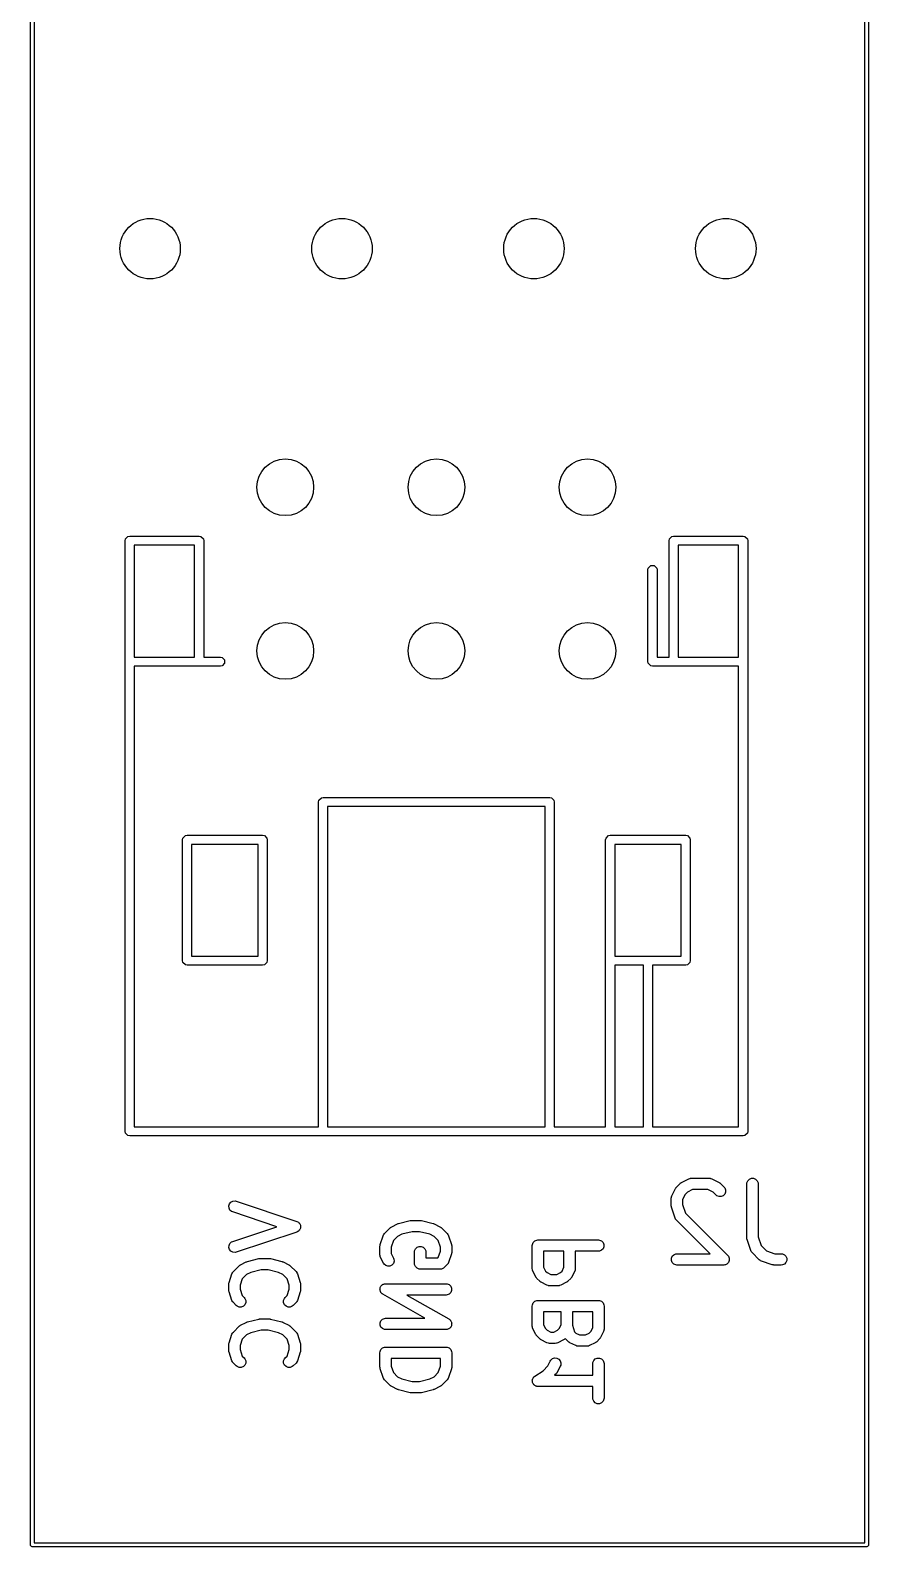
# Model space of a CAD drawing. Extents: x 145.4 to 156.5, y -80.6 to -40.5.
# Drawn here: x 145.38 to 156.47, y -80.62 to -60.55 of the extents above; entities that cross this region are included whole.
import ezdxf

# ---------------------------------------------------------------- set-up
doc = ezdxf.new("R2010")
doc.units = 0
doc.layers.add('BLACK', color=7, linetype='CONTINUOUS')

msp = doc.modelspace()

# ---------------------------------------------------------------- linework, layer by layer
at = {"layer": 'BLACK', "linetype": 'CONTINUOUS'}
for p, q in [((145.375, -80.6), (145.375, -40.5)), ((145.425, -40.525), (145.425, -80.575)), ((156.421071, -80.575), (156.421071, -40.525)), ((156.471071, -40.5), (156.471071, -80.6)), ((146.667039, -67.251267), (146.69, -67.2467)), ((146.69, -67.2467), (147.61, -67.2467)), ((147.61, -67.2467), (147.632961, -67.251267)), ((153.867039, -67.251267), (153.89, -67.2467)), ((153.89, -67.2467), (154.81, -67.2467)), ((154.81, -67.2467), (154.832961, -67.251267)), ((146.63, -67.3067), (146.634567, -67.283739)), ((146.63, -75.1267), (146.63, -67.3067)), ((146.634567, -67.283739), (146.667039, -67.251267)), ((146.75, -67.3667), (146.75, -68.8467)), ((147.55, -67.3667), (146.75, -67.3667)), ((147.55, -68.8467), (147.55, -67.3667)), ((147.632961, -67.251267), (147.665433, -67.283739)), ((147.665433, -67.283739), (147.67, -67.3067)), ((147.67, -67.3067), (147.67, -68.8467)), ((153.83, -67.3067), (153.834567, -67.283739)), ((153.83, -68.8467), (153.83, -67.3067)), ((153.834567, -67.283739), (153.867039, -67.251267)), ((153.95, -67.3667), (153.95, -68.8467)), ((154.75, -67.3667), (153.95, -67.3667)), ((154.75, -68.8467), (154.75, -67.3667)), ((154.832961, -67.251267), (154.865433, -67.283739)), ((154.865433, -67.283739), (154.87, -67.3067)), ((154.87, -67.3067), (154.87, -75.1267)), ((153.554567, -67.668739), (153.587039, -67.636267)), ((153.587039, -67.636267), (153.632961, -67.636267)), ((153.632961, -67.636267), (153.665433, -67.668739)), ((153.55, -67.6917), (153.554567, -67.668739)), ((153.55, -68.9067), (153.55, -67.6917)), ((153.665433, -67.668739), (153.67, -67.6917)), ((153.67, -67.6917), (153.67, -68.8467)), ((146.75, -68.8467), (147.55, -68.8467)), ((147.67, -68.8467), (147.89, -68.8467)), ((147.89, -68.8467), (147.912961, -68.851267)), ((147.912961, -68.851267), (147.945433, -68.883739)), ((153.67, -68.8467), (153.83, -68.8467)), ((153.95, -68.8467), (154.75, -68.8467)), ((147.61, -68.9667), (146.75, -68.9667)), ((146.75, -68.9667), (146.75, -75.0667)), ((147.89, -68.9667), (147.61, -68.9667)), ((147.912961, -68.962133), (147.89, -68.9667)), ((147.945433, -68.929661), (147.912961, -68.962133)), ((147.945433, -68.883739), (147.945433, -68.929661)), ((153.554567, -68.929661), (153.55, -68.9067)), ((153.587039, -68.962133), (153.554567, -68.929661)), ((153.61, -68.9667), (153.587039, -68.962133)), ((153.89, -68.9667), (153.61, -68.9667)), ((154.75, -68.9667), (153.89, -68.9667)), ((154.75, -75.0667), (154.75, -68.9667)), ((149.19, -70.7667), (149.194567, -70.743739)), ((149.19, -75.0667), (149.19, -70.7667)), ((149.194567, -70.743739), (149.227039, -70.711267)), ((149.227039, -70.711267), (149.25, -70.7067)), ((149.25, -70.7067), (152.25, -70.7067)), ((149.31, -70.8267), (149.31, -75.0667)), ((152.19, -70.8267), (149.31, -70.8267)), ((152.19, -75.0667), (152.19, -70.8267)), ((152.25, -70.7067), (152.272961, -70.711267)), ((152.272961, -70.711267), (152.305433, -70.743739)), ((152.305433, -70.743739), (152.31, -70.7667)), ((152.31, -70.7667), (152.31, -75.0667)), ((147.39, -71.2667), (147.394567, -71.243739)), ((147.394567, -71.243739), (147.427039, -71.211267)), ((147.427039, -71.211267), (147.45, -71.2067)), ((147.45, -71.2067), (148.45, -71.2067)), ((148.45, -71.2067), (148.472961, -71.211267)), ((148.472961, -71.211267), (148.505433, -71.243739)), ((148.505433, -71.243739), (148.51, -71.2667)), ((152.99, -71.2667), (152.994567, -71.243739)), ((152.994567, -71.243739), (153.027039, -71.211267)), ((153.027039, -71.211267), (153.05, -71.2067)), ((153.05, -71.2067), (154.05, -71.2067)), ((154.05, -71.2067), (154.072961, -71.211267)), ((154.072961, -71.211267), (154.105433, -71.243739)), ((154.105433, -71.243739), (154.11, -71.2667)), ((147.39, -72.8667), (147.39, -71.2667)), ((147.51, -71.3267), (147.51, -72.8067)), ((148.39, -71.3267), (147.51, -71.3267)), ((148.39, -72.8067), (148.39, -71.3267)), ((148.51, -71.2667), (148.51, -72.8667)), ((152.99, -72.8667), (152.99, -71.2667)), ((153.11, -71.3267), (153.11, -72.8067)), ((153.99, -71.3267), (153.11, -71.3267)), ((153.99, -72.8067), (153.99, -71.3267)), ((154.11, -71.2667), (154.11, -72.8667)), ((147.394567, -72.889661), (147.39, -72.8667)), ((147.51, -72.8067), (148.39, -72.8067)), ((148.51, -72.8667), (148.505433, -72.889661)), ((152.99, -75.0667), (152.99, -72.8667)), ((153.11, -72.8067), (153.99, -72.8067)), ((154.11, -72.8667), (154.105433, -72.889661)), ((147.427039, -72.922133), (147.394567, -72.889661)), ((147.45, -72.9267), (147.427039, -72.922133)), ((148.45, -72.9267), (147.45, -72.9267)), ((148.472961, -72.922133), (148.45, -72.9267)), ((148.505433, -72.889661), (148.472961, -72.922133)), ((153.11, -72.9267), (153.11, -75.0667)), ((153.49, -72.9267), (153.11, -72.9267)), ((153.49, -75.0667), (153.49, -72.9267)), ((154.05, -72.9267), (153.61, -72.9267)), ((153.61, -72.9267), (153.61, -75.0667)), ((154.072961, -72.922133), (154.05, -72.9267)), ((154.105433, -72.889661), (154.072961, -72.922133)), ((146.75, -75.0667), (149.19, -75.0667)), ((149.31, -75.0667), (152.19, -75.0667)), ((152.31, -75.0667), (152.99, -75.0667)), ((153.11, -75.0667), (153.49, -75.0667)), ((153.61, -75.0667), (154.75, -75.0667)), ((146.634567, -75.149661), (146.63, -75.1267)), ((146.667039, -75.182133), (146.634567, -75.149661)), ((146.69, -75.1867), (146.667039, -75.182133)), ((154.81, -75.1867), (146.69, -75.1867)), ((154.832961, -75.182133), (154.81, -75.1867)), ((154.865433, -75.149661), (154.832961, -75.182133)), ((154.87, -75.1267), (154.865433, -75.149661)), ((153.866251, -75.978454), (153.91387, -75.883216)), ((153.91387, -75.883216), (153.917834, -75.876916)), ((153.917834, -75.876916), (153.918592, -75.875089)), ((153.918592, -75.875089), (153.92028, -75.873032)), ((153.92028, -75.873032), (153.921702, -75.870773)), ((153.921702, -75.870773), (153.9232, -75.869473)), ((153.9232, -75.869473), (153.927919, -75.863724)), ((153.927919, -75.863724), (153.975538, -75.816105)), ((153.975538, -75.816105), (153.981287, -75.811386)), ((153.981287, -75.811386), (153.982587, -75.809888)), ((153.982587, -75.809888), (153.984846, -75.808466)), ((153.984846, -75.808466), (153.986903, -75.806778)), ((153.986903, -75.806778), (153.98873, -75.80602)), ((153.98873, -75.80602), (153.99503, -75.802056)), ((153.99503, -75.802056), (154.090268, -75.754437)), ((154.090268, -75.754437), (154.103999, -75.749182)), ((154.103999, -75.749182), (154.106688, -75.74899)), ((154.106688, -75.74899), (154.109177, -75.74796)), ((154.109177, -75.74796), (154.123809, -75.746519)), ((154.123809, -75.746519), (154.361904, -75.746519)), ((154.361904, -75.746519), (154.376536, -75.74796)), ((154.376536, -75.74796), (154.379025, -75.748991)), ((154.379025, -75.748991), (154.381713, -75.749182)), ((154.381713, -75.749182), (154.395445, -75.754437)), ((154.395445, -75.754437), (154.490683, -75.802056)), ((154.490683, -75.802056), (154.496982, -75.80602)), ((154.496982, -75.80602), (154.49881, -75.806778)), ((154.49881, -75.806778), (154.500866, -75.808466)), ((154.500866, -75.808466), (154.503126, -75.809888)), ((154.503126, -75.809888), (154.504425, -75.811386)), ((154.504425, -75.811386), (154.510175, -75.816105)), ((154.510175, -75.816105), (154.557794, -75.863724)), ((154.557794, -75.863724), (154.567121, -75.875089)), ((154.567121, -75.875089), (154.57832, -75.902125)), ((154.858333, -75.821519), (154.859774, -75.806887)), ((154.858333, -76.535804), (154.858333, -75.821519)), ((154.859774, -75.806887), (154.870973, -75.779851)), ((154.870973, -75.779851), (154.891665, -75.759159)), ((154.891665, -75.759159), (154.918701, -75.74796)), ((154.918701, -75.74796), (154.947965, -75.74796)), ((154.947965, -75.74796), (154.975001, -75.759159)), ((154.975001, -75.759159), (154.995693, -75.779851)), ((154.995693, -75.779851), (155.006892, -75.806887)), ((155.006892, -75.806887), (155.008333, -75.821519)), ((155.008333, -75.821519), (155.008333, -76.523633)), ((148.011716, -76.085189), (148.03089, -76.063082)), ((148.03089, -76.063082), (148.057063, -76.049996)), ((148.057063, -76.049996), (148.086253, -76.047921)), ((148.086253, -76.047921), (148.10059, -76.051181)), ((148.10059, -76.051181), (148.90059, -76.317848)), ((153.858333, -76.011995), (153.859774, -75.997363)), ((153.858333, -76.107233), (153.858333, -76.011995)), ((153.859774, -75.997363), (153.860805, -75.994873)), ((153.860805, -75.994873), (153.860996, -75.992186)), ((153.860996, -75.992186), (153.866251, -75.978454)), ((154.042591, -75.961184), (154.008333, -76.0297)), ((154.008333, -76.0297), (154.008333, -76.095062)), ((154.072998, -75.930777), (154.042591, -75.961184)), ((154.141514, -75.896519), (154.072998, -75.930777)), ((154.344199, -75.896519), (154.141514, -75.896519)), ((154.412715, -75.930777), (154.344199, -75.896519)), ((154.451728, -75.96979), (154.412715, -75.930777)), ((154.463093, -75.979117), (154.451728, -75.96979)), ((154.490129, -75.990316), (154.463093, -75.979117)), ((154.519392, -75.990316), (154.490129, -75.990316)), ((154.546428, -75.979117), (154.519392, -75.990316)), ((154.567121, -75.958424), (154.546428, -75.979117)), ((154.57832, -75.931388), (154.567121, -75.958424)), ((154.57832, -75.902125), (154.57832, -75.931388)), ((148.002462, -76.112952), (148.011716, -76.085189)), ((148.004537, -76.142142), (148.002462, -76.112952)), ((148.017623, -76.168315), (148.004537, -76.142142)), ((148.03973, -76.187489), (148.017623, -76.168315)), ((148.053156, -76.193483), (148.03973, -76.187489)), ((148.639702, -76.388998), (148.053156, -76.193483)), ((153.859062, -76.114638), (153.858333, -76.107233)), ((153.858922, -76.116613), (153.859062, -76.114638)), ((153.859512, -76.11921), (153.858922, -76.116613)), ((153.859774, -76.121865), (153.859512, -76.11921)), ((153.860532, -76.123696), (153.859774, -76.121865)), ((153.862182, -76.13095), (153.860532, -76.123696)), ((153.909801, -76.273807), (153.862182, -76.13095)), ((153.915795, -76.287232), (153.909801, -76.273807)), ((154.008333, -76.095062), (154.046504, -76.209576)), ((154.046504, -76.209576), (154.605413, -76.768486)), ((148.053156, -76.584514), (148.639702, -76.388998)), ((148.90059, -76.46015), (148.10059, -76.726816)), ((148.90059, -76.317848), (148.914015, -76.323842)), ((148.914016, -76.454156), (148.90059, -76.46015)), ((148.914015, -76.323842), (148.91806, -76.32735)), ((148.918064, -76.450644), (148.914016, -76.454156)), ((148.91806, -76.32735), (148.922857, -76.329749)), ((148.922856, -76.448249), (148.918064, -76.450644)), ((148.929018, -76.441144), (148.922856, -76.448249)), ((148.922857, -76.329749), (148.929021, -76.336857)), ((148.936123, -76.434982), (148.929018, -76.441144)), ((148.929021, -76.336857), (148.936123, -76.343016)), ((148.936123, -76.343016), (148.938518, -76.347807)), ((148.938519, -76.430189), (148.936123, -76.434982)), ((148.938518, -76.347807), (148.94203, -76.351856)), ((148.94203, -76.426142), (148.938519, -76.430189)), ((148.94203, -76.351856), (148.945004, -76.360779)), ((148.945003, -76.417222), (148.94203, -76.426142)), ((148.94921, -76.408809), (148.945003, -76.417222)), ((148.945004, -76.360779), (148.949209, -76.369189)), ((148.949209, -76.369189), (148.949588, -76.374533)), ((148.949589, -76.403461), (148.94921, -76.408809)), ((148.949588, -76.374533), (148.951284, -76.379619)), ((148.951284, -76.398379), (148.949589, -76.403461)), ((148.951284, -76.379619), (148.950617, -76.389001)), ((148.950617, -76.389001), (148.951284, -76.398379)), ((150.0533, -76.491199), (150.062627, -76.479834)), ((150.062627, -76.479834), (150.138817, -76.403644)), ((150.138817, -76.403644), (150.144567, -76.398923)), ((150.144567, -76.398923), (150.145866, -76.397427)), ((150.145866, -76.397427), (150.14812, -76.396007)), ((150.14812, -76.396007), (150.150182, -76.394316)), ((150.150182, -76.394316), (150.152014, -76.393557)), ((150.152014, -76.393557), (150.158309, -76.389595)), ((150.158309, -76.389595), (150.2345, -76.3515)), ((150.2345, -76.3515), (150.235569, -76.35109)), ((150.235569, -76.35109), (150.236005, -76.350768)), ((150.236005, -76.350768), (150.242156, -76.348569)), ((150.242156, -76.348569), (150.248232, -76.346245)), ((150.248232, -76.346245), (150.24877, -76.346206)), ((150.24877, -76.346206), (150.24985, -76.345821)), ((150.24985, -76.345821), (150.402232, -76.307725)), ((150.429657, -76.455486), (150.294215, -76.489346)), ((150.402232, -76.307725), (150.404768, -76.307349)), ((150.404768, -76.307349), (150.40579, -76.306927)), ((150.40579, -76.306927), (150.411302, -76.306384)), ((150.411302, -76.306384), (150.416776, -76.305575)), ((150.416776, -76.305575), (150.417868, -76.305737)), ((150.417868, -76.305737), (150.420422, -76.305486)), ((150.420422, -76.305486), (150.534708, -76.305486)), ((150.525473, -76.455486), (150.429657, -76.455486)), ((150.660912, -76.489346), (150.525473, -76.455486)), ((150.534708, -76.305486), (150.537261, -76.305737)), ((150.537261, -76.305737), (150.538354, -76.305575)), ((150.538354, -76.305575), (150.543828, -76.306384)), ((150.543828, -76.306384), (150.54934, -76.306927)), ((150.54934, -76.306927), (150.55036, -76.307349)), ((150.55036, -76.307349), (150.552899, -76.307725)), ((150.552899, -76.307725), (150.70528, -76.345821)), ((150.70528, -76.345821), (150.706359, -76.346206)), ((150.706359, -76.346206), (150.706898, -76.346245)), ((150.706898, -76.346245), (150.712973, -76.348569)), ((150.712973, -76.348569), (150.719125, -76.350768)), ((150.719125, -76.350768), (150.71956, -76.35109)), ((150.71956, -76.35109), (150.72063, -76.3515)), ((150.72063, -76.3515), (150.79682, -76.389595)), ((150.79682, -76.389595), (150.803116, -76.393558)), ((150.803116, -76.393558), (150.804946, -76.394316)), ((150.804946, -76.394316), (150.807004, -76.396005)), ((150.807004, -76.396005), (150.809263, -76.397427)), ((150.809263, -76.397427), (150.810562, -76.398925)), ((150.810562, -76.398925), (150.816312, -76.403644)), ((150.816312, -76.403644), (150.892503, -76.479834)), ((150.892503, -76.479834), (150.90183, -76.491199)), ((153.91756, -76.289267), (153.915795, -76.287232)), ((153.918592, -76.291758), (153.91756, -76.289267)), ((153.927919, -76.303123), (153.918592, -76.291758)), ((154.371314, -76.746519), (153.927919, -76.303123)), ((148.002462, -76.665045), (148.004537, -76.635855)), ((148.011716, -76.692807), (148.002462, -76.665045)), ((148.004537, -76.635855), (148.017623, -76.609682)), ((148.017623, -76.609682), (148.039731, -76.590508)), ((148.039731, -76.590508), (148.053156, -76.584514)), ((150.002565, -76.647153), (150.003294, -76.639747)), ((150.002565, -76.761439), (150.002565, -76.647153)), ((150.003154, -76.637773), (150.003744, -76.635175)), ((150.003294, -76.639747), (150.003154, -76.637773)), ((150.003744, -76.635175), (150.004006, -76.632521)), ((150.004006, -76.632521), (150.004764, -76.630689)), ((150.004764, -76.630689), (150.006414, -76.623436)), ((150.006414, -76.623436), (150.044509, -76.50915)), ((150.044509, -76.50915), (150.050503, -76.495725)), ((150.050503, -76.495725), (150.052268, -76.493689)), ((150.052268, -76.493689), (150.0533, -76.491199)), ((150.181212, -76.57338), (150.152565, -76.659322)), ((150.152565, -76.659322), (150.152565, -76.743734)), ((150.236276, -76.518316), (150.181212, -76.57338)), ((150.294215, -76.489346), (150.236276, -76.518316)), ((150.461149, -76.708712), (150.472348, -76.681676)), ((150.472348, -76.681676), (150.49304, -76.660984)), ((150.49304, -76.660984), (150.520076, -76.649785)), ((150.520076, -76.649785), (150.54934, -76.649785)), ((150.54934, -76.649785), (150.576376, -76.660984)), ((150.576376, -76.660984), (150.597068, -76.681676)), ((150.597068, -76.681676), (150.608267, -76.708712)), ((150.718852, -76.518316), (150.660912, -76.489346)), ((150.773918, -76.573381), (150.718852, -76.518316)), ((150.802565, -76.659322), (150.773918, -76.573381)), ((150.802565, -76.711174), (150.802565, -76.659322)), ((150.90183, -76.491199), (150.902861, -76.493689)), ((150.902861, -76.493689), (150.904627, -76.495725)), ((150.904627, -76.495725), (150.910621, -76.50915)), ((150.910621, -76.50915), (150.948716, -76.623436)), ((150.948716, -76.623436), (150.950365, -76.630689)), ((150.950365, -76.630689), (150.951124, -76.632521)), ((150.951124, -76.632521), (150.951385, -76.635175)), ((150.951385, -76.635175), (150.951976, -76.637773)), ((150.951976, -76.637773), (150.951835, -76.639747)), ((150.951835, -76.639747), (150.952565, -76.647153)), ((150.952565, -76.647153), (150.952565, -76.723344)), ((152.019295, -76.63916), (152.020736, -76.624528)), ((152.019295, -76.943922), (152.019295, -76.63916)), ((152.020736, -76.624528), (152.031935, -76.597492)), ((152.031935, -76.597492), (152.052627, -76.5768)), ((152.052627, -76.5768), (152.079663, -76.565601)), ((152.079663, -76.565601), (152.094295, -76.56416)), ((152.094295, -76.56416), (152.894295, -76.56416)), ((152.894295, -76.56416), (152.908927, -76.565601)), ((152.908927, -76.565601), (152.935963, -76.5768)), ((152.935963, -76.5768), (152.956655, -76.597492)), ((152.956655, -76.680828), (152.935963, -76.70152)), ((152.956655, -76.597492), (152.967854, -76.624528)), ((152.967854, -76.653792), (152.956655, -76.680828)), ((152.967854, -76.624528), (152.967854, -76.653792)), ((154.859062, -76.543209), (154.858333, -76.535804)), ((154.858922, -76.545184), (154.859062, -76.543209)), ((154.859512, -76.547781), (154.858922, -76.545184)), ((154.859774, -76.550436), (154.859512, -76.547781)), ((154.860532, -76.552267), (154.859774, -76.550436)), ((154.862182, -76.559521), (154.860532, -76.552267)), ((154.909801, -76.702378), (154.862182, -76.559521)), ((155.008333, -76.523633), (155.046504, -76.638147)), ((155.046504, -76.638147), (155.116704, -76.708348)), ((148.03089, -76.714915), (148.011716, -76.692807)), ((148.057063, -76.728001), (148.03089, -76.714915)), ((148.086253, -76.730076), (148.057063, -76.728001)), ((148.10059, -76.726816), (148.086253, -76.730076)), ((148.157617, -76.893345), (148.233808, -76.85525)), ((148.233808, -76.85525), (148.234877, -76.85484)), ((148.234877, -76.85484), (148.235313, -76.854518)), ((148.235313, -76.854518), (148.241464, -76.852319)), ((148.241464, -76.852319), (148.24754, -76.849995)), ((148.24754, -76.849995), (148.248078, -76.849956)), ((148.248078, -76.849956), (148.249158, -76.849571)), ((148.249158, -76.849571), (148.40154, -76.811475)), ((148.40154, -76.811475), (148.404076, -76.811099)), ((148.404076, -76.811099), (148.405098, -76.810677)), ((148.405098, -76.810677), (148.41061, -76.810134)), ((148.41061, -76.810134), (148.416084, -76.809325)), ((148.416084, -76.809325), (148.417176, -76.809487)), ((148.417176, -76.809487), (148.41973, -76.809236)), ((148.41973, -76.809236), (148.534016, -76.809236)), ((148.534016, -76.809236), (148.536569, -76.809487)), ((148.536569, -76.809487), (148.537662, -76.809325)), ((148.537662, -76.809325), (148.543136, -76.810134)), ((148.543136, -76.810134), (148.548648, -76.810677)), ((148.548648, -76.810677), (148.549668, -76.811099)), ((148.549668, -76.811099), (148.552207, -76.811475)), ((148.552207, -76.811475), (148.704588, -76.849571)), ((148.704588, -76.849571), (148.705667, -76.849956)), ((148.705667, -76.849956), (148.706206, -76.849995)), ((148.706206, -76.849995), (148.712281, -76.852319)), ((148.712281, -76.852319), (148.718433, -76.854518)), ((148.718433, -76.854518), (148.718868, -76.85484)), ((148.718868, -76.85484), (148.719938, -76.85525)), ((148.719938, -76.85525), (148.796128, -76.893345)), ((150.004006, -76.776071), (150.002565, -76.761439)), ((150.005037, -76.77856), (150.004006, -76.776071)), ((150.005228, -76.781248), (150.005037, -76.77856)), ((150.010483, -76.79498), (150.005228, -76.781248)), ((150.048578, -76.87117), (150.010483, -76.79498)), ((150.05641, -76.883613), (150.048578, -76.87117)), ((150.078518, -76.902786), (150.05641, -76.883613)), ((150.152565, -76.743734), (150.182742, -76.804088)), ((150.180817, -76.874771), (150.161644, -76.896879)), ((150.190071, -76.84701), (150.180817, -76.874771)), ((150.182742, -76.804088), (150.187997, -76.81782)), ((150.187997, -76.81782), (150.190071, -76.84701)), ((150.459708, -76.723344), (150.461149, -76.708712)), ((150.459708, -76.875725), (150.459708, -76.723344)), ((150.461149, -76.890356), (150.459708, -76.875725)), ((150.608267, -76.708712), (150.609708, -76.723344)), ((150.609708, -76.723344), (150.609708, -76.800725)), ((150.609708, -76.800725), (150.770308, -76.800725)), ((150.770308, -76.800725), (150.773918, -76.797115)), ((150.773918, -76.797115), (150.802565, -76.711174)), ((150.901831, -76.879297), (150.892503, -76.890662)), ((150.902862, -76.876806), (150.901831, -76.879297)), ((150.904627, -76.874772), (150.902862, -76.876806)), ((150.910621, -76.861346), (150.904627, -76.874772)), ((150.948716, -76.747061), (150.910621, -76.861346)), ((150.950365, -76.739807), (150.948716, -76.747061)), ((150.951124, -76.737976), (150.950365, -76.739807)), ((150.951385, -76.735321), (150.951124, -76.737976)), ((150.951976, -76.732724), (150.951385, -76.735321)), ((150.952565, -76.723344), (150.951835, -76.730749)), ((150.951835, -76.730749), (150.951976, -76.732724)), ((152.438342, -76.71416), (152.169295, -76.71416)), ((152.169295, -76.71416), (152.169295, -76.926217)), ((152.438342, -76.926217), (152.438342, -76.71416)), ((152.894295, -76.71416), (152.588342, -76.71416)), ((152.588342, -76.71416), (152.588342, -76.943922)), ((152.908927, -76.712719), (152.894295, -76.71416)), ((152.935963, -76.70152), (152.908927, -76.712719)), ((153.859774, -76.806887), (153.870973, -76.779851)), ((153.859774, -76.836151), (153.859774, -76.806887)), ((153.870973, -76.863187), (153.859774, -76.836151)), ((153.870973, -76.779851), (153.891665, -76.759159)), ((153.891665, -76.883879), (153.870973, -76.863187)), ((153.891665, -76.759159), (153.918701, -76.74796)), ((153.918701, -76.895078), (153.891665, -76.883879)), ((153.918701, -76.74796), (153.933333, -76.746519)), ((153.933333, -76.746519), (154.371314, -76.746519)), ((154.594048, -76.88388), (154.57493, -76.891798)), ((154.61474, -76.863187), (154.594048, -76.88388)), ((154.605413, -76.768486), (154.614741, -76.779851)), ((154.625939, -76.836151), (154.61474, -76.863187)), ((154.614741, -76.779851), (154.625939, -76.806888)), ((154.625939, -76.806888), (154.625939, -76.836151)), ((154.915795, -76.715803), (154.909801, -76.702378)), ((154.917559, -76.717837), (154.915795, -76.715803)), ((154.918591, -76.720328), (154.917559, -76.717837)), ((154.927919, -76.731694), (154.918591, -76.720328)), ((155.023157, -76.826933), (154.927919, -76.731694)), ((155.034522, -76.836261), (155.023157, -76.826933)), ((155.037012, -76.837292), (155.034522, -76.836261)), ((155.039047, -76.839057), (155.037012, -76.837292)), ((155.052473, -76.845051), (155.039047, -76.839057)), ((155.195329, -76.89267), (155.052473, -76.845051)), ((155.116704, -76.708348), (155.231217, -76.746519)), ((155.231217, -76.746519), (155.314285, -76.746519)), ((155.314285, -76.746519), (155.328917, -76.74796)), ((155.328917, -76.74796), (155.355953, -76.759159)), ((155.355953, -76.883879), (155.328917, -76.895078)), ((155.355953, -76.759159), (155.376645, -76.779851)), ((155.376645, -76.863187), (155.355953, -76.883879)), ((155.376645, -76.779851), (155.387844, -76.806887)), ((155.387844, -76.836151), (155.376645, -76.863187)), ((155.387844, -76.806887), (155.387844, -76.836151)), ((148.005722, -77.127186), (148.043817, -77.0129)), ((148.043817, -77.0129), (148.049811, -76.999475)), ((148.049811, -76.999475), (148.051576, -76.997439)), ((148.051576, -76.997439), (148.052608, -76.994949)), ((148.052608, -76.994949), (148.061935, -76.983584)), ((148.061935, -76.983584), (148.138125, -76.907394)), ((148.138125, -76.907394), (148.143875, -76.902673)), ((148.143875, -76.902673), (148.145174, -76.901177)), ((148.145174, -76.901177), (148.147428, -76.899757)), ((148.147428, -76.899757), (148.14949, -76.898066)), ((148.14949, -76.898066), (148.151322, -76.897307)), ((148.151322, -76.897307), (148.157617, -76.893345)), ((148.18052, -77.07713), (148.151873, -77.163072)), ((148.235584, -77.022066), (148.18052, -77.07713)), ((148.293523, -76.993096), (148.235584, -77.022066)), ((148.428965, -76.959236), (148.293523, -76.993096)), ((148.524781, -76.959236), (148.428965, -76.959236)), ((148.66022, -76.993096), (148.524781, -76.959236)), ((148.71816, -77.022066), (148.66022, -76.993096)), ((148.773226, -77.077131), (148.71816, -77.022066)), ((148.801873, -77.163072), (148.773226, -77.077131)), ((148.796128, -76.893345), (148.802424, -76.897308)), ((148.802424, -76.897308), (148.804254, -76.898066)), ((148.804254, -76.898066), (148.806312, -76.899755)), ((148.806312, -76.899755), (148.808571, -76.901177)), ((148.808571, -76.901177), (148.80987, -76.902675)), ((148.80987, -76.902675), (148.81562, -76.907394)), ((148.81562, -76.907394), (148.891811, -76.983584)), ((148.891811, -76.983584), (148.901138, -76.994949)), ((148.901138, -76.994949), (148.902169, -76.997439)), ((148.902169, -76.997439), (148.903935, -76.999475)), ((148.903935, -76.999475), (148.909929, -77.0129)), ((148.909929, -77.0129), (148.948024, -77.127186)), ((150.106279, -76.91204), (150.078518, -76.902786)), ((150.135469, -76.909966), (150.106279, -76.91204)), ((150.161644, -76.896879), (150.135469, -76.909966)), ((150.461149, -76.890357), (150.461149, -76.890356)), ((150.472348, -76.917393), (150.461149, -76.890357)), ((150.49304, -76.938085), (150.472348, -76.917393)), ((150.520076, -76.949284), (150.49304, -76.938085)), ((150.534708, -76.950725), (150.520076, -76.949284)), ((150.801374, -76.950725), (150.534708, -76.950725)), ((150.816006, -76.949284), (150.801374, -76.950725)), ((150.843042, -76.938085), (150.816006, -76.949284)), ((150.854407, -76.928758), (150.843042, -76.938085)), ((150.892503, -76.890662), (150.854407, -76.928758)), ((152.020736, -76.958554), (152.019295, -76.943922)), ((152.021767, -76.961043), (152.020736, -76.958554)), ((152.021958, -76.963731), (152.021767, -76.961043)), ((152.027213, -76.977463), (152.021958, -76.963731)), ((152.065308, -77.053653), (152.027213, -76.977463)), ((152.069272, -77.059952), (152.065308, -77.053653)), ((152.07003, -77.06178), (152.069272, -77.059952)), ((152.071718, -77.063836), (152.07003, -77.06178)), ((152.07314, -77.066096), (152.071718, -77.063836)), ((152.074638, -77.067395), (152.07314, -77.066096)), ((152.079357, -77.073145), (152.074638, -77.067395)), ((152.117452, -77.11124), (152.079357, -77.073145)), ((152.169295, -76.926217), (152.194029, -76.975685)), ((152.194029, -76.975685), (152.214912, -76.996568)), ((152.214912, -76.996568), (152.264381, -77.021303)), ((152.264381, -77.021303), (152.343256, -77.021303)), ((152.343256, -77.021303), (152.392725, -76.996567)), ((152.392725, -76.996567), (152.413608, -76.975685)), ((152.413608, -76.975685), (152.438342, -76.926217)), ((152.52828, -77.073145), (152.490185, -77.11124)), ((152.532998, -77.067395), (152.52828, -77.073145)), ((152.534497, -77.066096), (152.532998, -77.067395)), ((152.535918, -77.063836), (152.534497, -77.066096)), ((152.537607, -77.06178), (152.535918, -77.063836)), ((152.538364, -77.059952), (152.537607, -77.06178)), ((152.542329, -77.053653), (152.538364, -77.059952)), ((152.580424, -76.977463), (152.542329, -77.053653)), ((152.585679, -76.963731), (152.580424, -76.977463)), ((152.585869, -76.961043), (152.585679, -76.963731)), ((152.586901, -76.958554), (152.585869, -76.961043)), ((152.588342, -76.943922), (152.586901, -76.958554)), ((153.933333, -76.896519), (153.918701, -76.895078)), ((154.55238, -76.896519), (153.933333, -76.896519)), ((154.567012, -76.895078), (154.55238, -76.896519)), ((154.57493, -76.891798), (154.567012, -76.895078)), ((155.202584, -76.894319), (155.195329, -76.89267)), ((155.204415, -76.895078), (155.202584, -76.894319)), ((155.207068, -76.895339), (155.204415, -76.895078)), ((155.209666, -76.89593), (155.207068, -76.895339)), ((155.21164, -76.895789), (155.209666, -76.89593)), ((155.219047, -76.896519), (155.21164, -76.895789)), ((155.314285, -76.896519), (155.219047, -76.896519)), ((155.328917, -76.895078), (155.314285, -76.896519)), ((148.001873, -77.150903), (148.002602, -77.143497)), ((148.001873, -77.227094), (148.001873, -77.150903)), ((148.002602, -77.234499), (148.001873, -77.227094)), ((148.002462, -77.141523), (148.003052, -77.138925)), ((148.002602, -77.143497), (148.002462, -77.141523)), ((148.002462, -77.236474), (148.002602, -77.234499)), ((148.003052, -77.239071), (148.002462, -77.236474)), ((148.003052, -77.138925), (148.003314, -77.136271)), ((148.003314, -77.241726), (148.003052, -77.239071)), ((148.003314, -77.136271), (148.004072, -77.134439)), ((148.004072, -77.243557), (148.003314, -77.241726)), ((148.004072, -77.134439), (148.005722, -77.127186)), ((148.005722, -77.250811), (148.004072, -77.243557)), ((148.043817, -77.365096), (148.005722, -77.250811)), ((148.151873, -77.163072), (148.151873, -77.214924)), ((148.151873, -77.214924), (148.18052, -77.300865)), ((148.773226, -77.300865), (148.801873, -77.214924)), ((148.801873, -77.214924), (148.801873, -77.163072)), ((148.948024, -77.250811), (148.909929, -77.365096)), ((148.948024, -77.127186), (148.949673, -77.134439)), ((148.949673, -77.243557), (148.948024, -77.250811)), ((148.949673, -77.134439), (148.950432, -77.136271)), ((148.950432, -77.241726), (148.949673, -77.243557)), ((148.950432, -77.136271), (148.950693, -77.138925)), ((148.950693, -77.239071), (148.950432, -77.241726)), ((148.950693, -77.138925), (148.951284, -77.141523)), ((148.951284, -77.236474), (148.950693, -77.239071)), ((148.951284, -77.141523), (148.951143, -77.143497)), ((148.951143, -77.143497), (148.951873, -77.150903)), ((148.951873, -77.227094), (148.951143, -77.234499)), ((148.951143, -77.234499), (148.951284, -77.236474)), ((148.951873, -77.150903), (148.951873, -77.227094)), ((150.002748, -77.223821), (150.004006, -77.213924)), ((150.004006, -77.228433), (150.002748, -77.223821)), ((150.004006, -77.20395), (150.005835, -77.199534)), ((150.004006, -77.213924), (150.004006, -77.20395)), ((150.004006, -77.233214), (150.004006, -77.228433)), ((150.007823, -77.242429), (150.004006, -77.233214)), ((150.005835, -77.199534), (150.006438, -77.194791)), ((150.006438, -77.194791), (150.011388, -77.186126)), ((150.010448, -77.252053), (150.007823, -77.242429)), ((150.013375, -77.255833), (150.010448, -77.252053)), ((150.011388, -77.186126), (150.015205, -77.176914)), ((150.015205, -77.26025), (150.013375, -77.255833)), ((150.015205, -77.176914), (150.018583, -77.173535)), ((150.022255, -77.2673), (150.015205, -77.26025)), ((150.018583, -77.173535), (150.020957, -77.169382)), ((150.020957, -77.169382), (150.028846, -77.163272)), ((150.028365, -77.27519), (150.022255, -77.2673)), ((150.034497, -77.279542), (150.028365, -77.27519)), ((150.028846, -77.163272), (150.035897, -77.156222)), ((150.035897, -77.280942), (150.034497, -77.279542)), ((150.035897, -77.156222), (150.040313, -77.154392)), ((150.037271, -77.281511), (150.035897, -77.280942)), ((150.040355, -77.2837), (150.037271, -77.281511)), ((150.040313, -77.154392), (150.044094, -77.151465)), ((150.595149, -77.600725), (150.040355, -77.2837)), ((150.044094, -77.151465), (150.053717, -77.14884)), ((150.053717, -77.14884), (150.062933, -77.145023)), ((150.062933, -77.145023), (150.070415, -77.144286)), ((150.070415, -77.144286), (150.072326, -77.143765)), ((150.072326, -77.143765), (150.073801, -77.143952)), ((150.073801, -77.143952), (150.077565, -77.143582)), ((150.077565, -77.143582), (150.877565, -77.143582)), ((150.877565, -77.143582), (150.892197, -77.145023)), ((150.892197, -77.145023), (150.919233, -77.156222)), ((150.919233, -77.280942), (150.892197, -77.292141)), ((150.919233, -77.156222), (150.939925, -77.176914)), ((150.939925, -77.26025), (150.919233, -77.280942)), ((150.939925, -77.176914), (150.951124, -77.20395)), ((150.951124, -77.233214), (150.939925, -77.26025)), ((150.951124, -77.20395), (150.951124, -77.233214)), ((152.123204, -77.11596), (152.117452, -77.11124)), ((152.124501, -77.117456), (152.123204, -77.11596)), ((152.126755, -77.118875), (152.124501, -77.117456)), ((152.128817, -77.120567), (152.126755, -77.118875)), ((152.130647, -77.121325), (152.128817, -77.120567)), ((152.136944, -77.125289), (152.130647, -77.121325)), ((152.213134, -77.163385), (152.136944, -77.125289)), ((152.226866, -77.16864), (152.213134, -77.163385)), ((152.229555, -77.168831), (152.226866, -77.16864)), ((152.232044, -77.169862), (152.229555, -77.168831)), ((152.246676, -77.171303), (152.232044, -77.169862)), ((152.360961, -77.171303), (152.246676, -77.171303)), ((152.375593, -77.169862), (152.360961, -77.171303)), ((152.378081, -77.168831), (152.375593, -77.169862)), ((152.380771, -77.16864), (152.378081, -77.168831)), ((152.394502, -77.163385), (152.380771, -77.16864)), ((152.470693, -77.125289), (152.394502, -77.163385)), ((152.476989, -77.121325), (152.470693, -77.125289)), ((152.47882, -77.120567), (152.476989, -77.121325)), ((152.480881, -77.118875), (152.47882, -77.120567)), ((152.483136, -77.117456), (152.480881, -77.118875)), ((152.484432, -77.11596), (152.483136, -77.117456)), ((152.490185, -77.11124), (152.484432, -77.11596)), ((148.049811, -77.378522), (148.043817, -77.365096)), ((148.051576, -77.380557), (148.049811, -77.378522)), ((148.052607, -77.383046), (148.051576, -77.380557)), ((148.061934, -77.394411), (148.052607, -77.383046)), ((148.100029, -77.432507), (148.061934, -77.394411)), ((148.111394, -77.441835), (148.100029, -77.432507)), ((148.13843, -77.453034), (148.111394, -77.441835)), ((148.167693, -77.453034), (148.13843, -77.453034)), ((148.19473, -77.441836), (148.167693, -77.453034)), ((148.18052, -77.300865), (148.206097, -77.326443)), ((148.215423, -77.421143), (148.19473, -77.441836)), ((148.206097, -77.326443), (148.215424, -77.337808)), ((148.226622, -77.394107), (148.215423, -77.421143)), ((148.215424, -77.337808), (148.226622, -77.364844)), ((148.226622, -77.364844), (148.226622, -77.394107)), ((148.727123, -77.364844), (148.738322, -77.337807)), ((148.727123, -77.394106), (148.727123, -77.364844)), ((148.738322, -77.421143), (148.727123, -77.394106)), ((148.738322, -77.337807), (148.747649, -77.326442)), ((148.759014, -77.441835), (148.738322, -77.421143)), ((148.747649, -77.326442), (148.773226, -77.300865)), ((148.786051, -77.453034), (148.759014, -77.441835)), ((148.815313, -77.453034), (148.786051, -77.453034)), ((148.84235, -77.441835), (148.815313, -77.453034)), ((148.853715, -77.432508), (148.84235, -77.441835)), ((148.891811, -77.394412), (148.853715, -77.432508)), ((148.901139, -77.383047), (148.891811, -77.394412)), ((148.90217, -77.380556), (148.901139, -77.383047)), ((148.903935, -77.378522), (148.90217, -77.380556)), ((148.909929, -77.365096), (148.903935, -77.378522)), ((150.877565, -77.293582), (150.359981, -77.293582)), ((150.359981, -77.293582), (150.914775, -77.610607)), ((150.892197, -77.292141), (150.877565, -77.293582)), ((152.019295, -77.43916), (152.020736, -77.424528)), ((152.019295, -77.705826), (152.019295, -77.43916)), ((152.020736, -77.424528), (152.031935, -77.397492)), ((152.031935, -77.397492), (152.052627, -77.3768)), ((152.052627, -77.3768), (152.079663, -77.365601)), ((152.079663, -77.365601), (152.094295, -77.36416)), ((152.094295, -77.36416), (152.894295, -77.36416)), ((152.894295, -77.36416), (152.908927, -77.365601)), ((152.908927, -77.365601), (152.935963, -77.3768)), ((152.935963, -77.3768), (152.956655, -77.397492)), ((152.956655, -77.397492), (152.967854, -77.424528)), ((152.967854, -77.424528), (152.969295, -77.43916)), ((152.969295, -77.43916), (152.969295, -77.743922)), ((148.157617, -77.693345), (148.233808, -77.65525)), ((148.233808, -77.65525), (148.234877, -77.65484)), ((148.234877, -77.65484), (148.235313, -77.654518)), ((148.235313, -77.654518), (148.241464, -77.652319)), ((148.241464, -77.652319), (148.24754, -77.649995)), ((148.24754, -77.649995), (148.248078, -77.649956)), ((148.248078, -77.649956), (148.249158, -77.649571)), ((148.249158, -77.649571), (148.40154, -77.611475)), ((148.40154, -77.611475), (148.404076, -77.611099)), ((148.404076, -77.611099), (148.405098, -77.610677)), ((148.405098, -77.610677), (148.41061, -77.610134)), ((148.41061, -77.610134), (148.416084, -77.609325)), ((148.416084, -77.609325), (148.417176, -77.609487)), ((148.417176, -77.609487), (148.41973, -77.609236)), ((148.41973, -77.609236), (148.534016, -77.609236)), ((148.534016, -77.609236), (148.536569, -77.609487)), ((148.536569, -77.609487), (148.537662, -77.609325)), ((148.537662, -77.609325), (148.543136, -77.610134)), ((148.543136, -77.610134), (148.548648, -77.610677)), ((148.548648, -77.610677), (148.549668, -77.611099)), ((148.549668, -77.611099), (148.552207, -77.611475)), ((148.552207, -77.611475), (148.704588, -77.649571)), ((148.704588, -77.649571), (148.705667, -77.649956)), ((148.705667, -77.649956), (148.706206, -77.649995)), ((148.706206, -77.649995), (148.712281, -77.652319)), ((148.712281, -77.652319), (148.718433, -77.654518)), ((148.718433, -77.654518), (148.718868, -77.65484)), ((148.718868, -77.65484), (148.719938, -77.65525)), ((148.719938, -77.65525), (148.796128, -77.693345)), ((150.004006, -77.661093), (150.015205, -77.634057)), ((150.004006, -77.690357), (150.004006, -77.661093)), ((150.015205, -77.634057), (150.035897, -77.613365)), ((150.035897, -77.613365), (150.062933, -77.602166)), ((150.062933, -77.602166), (150.077565, -77.600725)), ((150.077565, -77.600725), (150.595149, -77.600725)), ((150.914775, -77.610607), (150.917858, -77.612795)), ((150.917858, -77.612795), (150.919233, -77.613365)), ((150.919233, -77.613365), (150.920632, -77.614764)), ((150.920632, -77.614764), (150.926765, -77.619117)), ((150.926765, -77.619117), (150.932873, -77.627005)), ((150.932873, -77.627005), (150.939925, -77.634057)), ((150.939925, -77.634057), (150.941755, -77.638475)), ((150.941755, -77.638475), (150.944682, -77.642255)), ((150.944682, -77.642255), (150.947306, -77.651876)), ((150.947306, -77.651876), (150.951124, -77.661093)), ((150.951124, -77.661093), (150.951124, -77.665873)), ((150.951124, -77.665873), (150.952382, -77.670486)), ((150.952382, -77.670486), (150.951124, -77.680382)), ((150.951124, -77.680382), (150.951124, -77.690357)), ((152.400247, -77.51416), (152.169295, -77.51416)), ((152.169295, -77.51416), (152.169295, -77.688121)), ((152.169295, -77.688121), (152.194029, -77.73759)), ((152.375512, -77.73759), (152.400247, -77.688121)), ((152.400247, -77.688121), (152.400247, -77.51416)), ((152.819295, -77.51416), (152.550247, -77.51416)), ((152.550247, -77.51416), (152.550247, -77.693656)), ((152.819295, -77.726217), (152.819295, -77.51416)), ((148.005722, -77.927186), (148.043817, -77.8129)), ((148.043817, -77.8129), (148.049811, -77.799475)), ((148.049811, -77.799475), (148.051576, -77.797439)), ((148.051576, -77.797439), (148.052608, -77.794949)), ((148.052608, -77.794949), (148.061935, -77.783584)), ((148.061935, -77.783584), (148.138125, -77.707394)), ((148.138125, -77.707394), (148.143875, -77.702673)), ((148.143875, -77.702673), (148.145174, -77.701177)), ((148.145174, -77.701177), (148.147428, -77.699757)), ((148.147428, -77.699757), (148.14949, -77.698066)), ((148.14949, -77.698066), (148.151322, -77.697307)), ((148.151322, -77.697307), (148.157617, -77.693345)), ((148.18052, -77.87713), (148.151873, -77.963072)), ((148.235584, -77.822066), (148.18052, -77.87713)), ((148.293523, -77.793096), (148.235584, -77.822066)), ((148.428965, -77.759236), (148.293523, -77.793096)), ((148.524781, -77.759236), (148.428965, -77.759236)), ((148.66022, -77.793096), (148.524781, -77.759236)), ((148.71816, -77.822066), (148.66022, -77.793096)), ((148.773226, -77.877131), (148.71816, -77.822066)), ((148.801873, -77.963072), (148.773226, -77.877131)), ((148.796128, -77.693345), (148.802424, -77.697308)), ((148.802424, -77.697308), (148.804254, -77.698066)), ((148.804254, -77.698066), (148.806312, -77.699755)), ((148.806312, -77.699755), (148.808571, -77.701177)), ((148.808571, -77.701177), (148.80987, -77.702675)), ((148.80987, -77.702675), (148.81562, -77.707394)), ((148.81562, -77.707394), (148.891811, -77.783584)), ((148.891811, -77.783584), (148.901138, -77.794949)), ((148.901138, -77.794949), (148.902169, -77.797439)), ((148.902169, -77.797439), (148.903935, -77.799475)), ((148.903935, -77.799475), (148.909929, -77.8129)), ((148.909929, -77.8129), (148.948024, -77.927186)), ((150.015205, -77.717393), (150.004006, -77.690357)), ((150.035897, -77.738085), (150.015205, -77.717393)), ((150.062933, -77.749284), (150.035897, -77.738085)), ((150.077565, -77.750725), (150.062933, -77.749284)), ((150.877565, -77.750725), (150.077565, -77.750725)), ((150.881328, -77.750354), (150.877565, -77.750725)), ((150.882804, -77.750542), (150.881328, -77.750354)), ((150.884714, -77.75002), (150.882804, -77.750542)), ((150.892197, -77.749284), (150.884714, -77.75002)), ((150.901412, -77.745466), (150.892197, -77.749284)), ((150.911036, -77.742842), (150.901412, -77.745466)), ((150.914816, -77.739914), (150.911036, -77.742842)), ((150.919233, -77.738085), (150.914816, -77.739914)), ((150.926283, -77.731034), (150.919233, -77.738085)), ((150.934173, -77.724925), (150.926283, -77.731034)), ((150.936546, -77.720771), (150.934173, -77.724925)), ((150.939925, -77.717393), (150.936546, -77.720771)), ((150.943741, -77.70818), (150.939925, -77.717393)), ((150.948692, -77.699516), (150.943741, -77.70818)), ((150.949294, -77.694772), (150.948692, -77.699516)), ((150.951124, -77.690357), (150.949294, -77.694772)), ((152.020736, -77.720458), (152.019295, -77.705826)), ((152.021767, -77.722947), (152.020736, -77.720458)), ((152.021958, -77.725635), (152.021767, -77.722947)), ((152.027213, -77.739367), (152.021958, -77.725635)), ((152.065308, -77.815558), (152.027213, -77.739367)), ((152.069272, -77.821857), (152.065308, -77.815558)), ((152.07003, -77.823685), (152.069272, -77.821857)), ((152.071718, -77.825741), (152.07003, -77.823685)), ((152.07314, -77.828001), (152.071718, -77.825741)), ((152.074638, -77.8293), (152.07314, -77.828001)), ((152.079357, -77.83505), (152.074638, -77.8293)), ((152.117452, -77.873145), (152.079357, -77.83505)), ((152.123201, -77.877863), (152.117452, -77.873145)), ((152.124501, -77.879362), (152.123201, -77.877863)), ((152.12676, -77.880783), (152.124501, -77.879362)), ((152.128817, -77.882472), (152.12676, -77.880783)), ((152.130644, -77.883229), (152.128817, -77.882472)), ((152.136944, -77.887194), (152.130644, -77.883229)), ((152.213135, -77.925289), (152.136944, -77.887194)), ((152.194029, -77.73759), (152.214911, -77.758472)), ((152.214911, -77.758472), (152.264381, -77.783207)), ((152.264381, -77.783207), (152.305161, -77.783207)), ((152.305161, -77.783207), (152.35463, -77.758472)), ((152.35463, -77.758472), (152.375512, -77.73759)), ((152.432598, -77.887194), (152.356407, -77.925289)), ((152.438897, -77.883229), (152.432598, -77.887194)), ((152.440725, -77.882472), (152.438897, -77.883229)), ((152.442781, -77.880783), (152.440725, -77.882472)), ((152.445041, -77.879362), (152.442781, -77.880783)), ((152.44634, -77.877863), (152.445041, -77.879362)), ((152.45209, -77.873145), (152.44634, -77.877863)), ((152.456604, -77.86863), (152.45209, -77.873145)), ((152.46031, -77.873146), (152.456604, -77.86863)), ((152.498406, -77.911241), (152.46031, -77.873146)), ((152.550247, -77.693656), (152.578893, -77.779597)), ((152.578893, -77.779597), (152.595863, -77.796567)), ((152.595863, -77.796567), (152.645334, -77.821303)), ((152.645334, -77.821303), (152.724208, -77.821303)), ((152.724208, -77.821303), (152.773676, -77.796568)), ((152.773676, -77.796568), (152.794561, -77.775684)), ((152.794561, -77.775684), (152.819295, -77.726217)), ((152.909232, -77.873146), (152.871136, -77.911241)), ((152.913952, -77.867394), (152.909232, -77.873146)), ((152.91545, -77.866096), (152.913952, -77.867394)), ((152.916869, -77.86384), (152.91545, -77.866096)), ((152.91856, -77.861781), (152.916869, -77.86384)), ((152.919318, -77.85995), (152.91856, -77.861781)), ((152.923282, -77.853653), (152.919318, -77.85995)), ((152.961377, -77.777463), (152.923282, -77.853653)), ((152.966632, -77.763731), (152.961377, -77.777463)), ((152.966822, -77.761043), (152.966632, -77.763731)), ((152.967854, -77.758554), (152.966822, -77.761043)), ((152.969295, -77.743922), (152.967854, -77.758554)), ((148.001873, -77.950903), (148.002602, -77.943497)), ((148.001873, -78.027094), (148.001873, -77.950903)), ((148.002602, -78.034499), (148.001873, -78.027094)), ((148.002462, -77.941523), (148.003052, -77.938925)), ((148.002602, -77.943497), (148.002462, -77.941523)), ((148.002462, -78.036474), (148.002602, -78.034499)), ((148.003052, -78.039071), (148.002462, -78.036474)), ((148.003052, -77.938925), (148.003314, -77.936271)), ((148.003314, -78.041726), (148.003052, -78.039071)), ((148.003314, -77.936271), (148.004072, -77.934439)), ((148.004072, -78.043557), (148.003314, -78.041726)), ((148.004072, -77.934439), (148.005722, -77.927186)), ((148.005722, -78.050811), (148.004072, -78.043557)), ((148.043817, -78.165096), (148.005722, -78.050811)), ((148.151873, -77.963072), (148.151873, -78.014924)), ((148.151873, -78.014924), (148.18052, -78.100865)), ((148.773226, -78.100865), (148.801873, -78.014924)), ((148.801873, -78.014924), (148.801873, -77.963072)), ((148.948024, -78.050811), (148.909929, -78.165096)), ((148.948024, -77.927186), (148.949673, -77.934439)), ((148.949673, -78.043557), (148.948024, -78.050811)), ((148.949673, -77.934439), (148.950432, -77.936271)), ((148.950432, -78.041726), (148.949673, -78.043557)), ((148.950432, -77.936271), (148.950693, -77.938925)), ((148.950693, -78.039071), (148.950432, -78.041726)), ((148.950693, -77.938925), (148.951284, -77.941523)), ((148.951284, -78.036474), (148.950693, -78.039071)), ((148.951284, -77.941523), (148.951143, -77.943497)), ((148.951143, -77.943497), (148.951873, -77.950903)), ((148.951873, -78.027094), (148.951143, -78.034499)), ((148.951143, -78.034499), (148.951284, -78.036474)), ((148.951873, -77.950903), (148.951873, -78.027094)), ((150.002565, -78.056677), (150.004006, -78.042045)), ((150.002565, -78.247153), (150.002565, -78.056677)), ((150.004006, -78.042045), (150.015205, -78.015009)), ((150.015205, -78.015009), (150.035897, -77.994317)), ((150.035897, -77.994317), (150.062933, -77.983118)), ((150.062933, -77.983118), (150.077565, -77.981677)), ((150.077565, -77.981677), (150.877565, -77.981677)), ((150.877565, -77.981677), (150.892197, -77.983118)), ((150.892197, -77.983118), (150.919233, -77.994317)), ((150.919233, -77.994317), (150.939925, -78.015009)), ((150.939925, -78.015009), (150.951124, -78.042045)), ((150.951124, -78.042045), (150.952565, -78.056677)), ((150.952565, -78.056677), (150.952565, -78.247153)), ((152.226867, -77.930544), (152.213135, -77.925289)), ((152.229554, -77.930734), (152.226867, -77.930544)), ((152.232044, -77.931766), (152.229554, -77.930734)), ((152.246676, -77.933207), (152.232044, -77.931766)), ((152.322866, -77.933207), (152.246676, -77.933207)), ((152.337498, -77.931766), (152.322866, -77.933207)), ((152.339987, -77.930734), (152.337498, -77.931766)), ((152.342675, -77.930544), (152.339987, -77.930734)), ((152.356407, -77.925289), (152.342675, -77.930544)), ((152.504157, -77.915961), (152.498406, -77.911241)), ((152.505454, -77.917456), (152.504157, -77.915961)), ((152.507708, -77.918875), (152.505454, -77.917456)), ((152.509771, -77.920568), (152.507708, -77.918875)), ((152.511601, -77.921326), (152.509771, -77.920568)), ((152.517896, -77.925289), (152.511601, -77.921326)), ((152.594086, -77.963384), (152.517896, -77.925289)), ((152.607818, -77.968639), (152.594086, -77.963384)), ((152.610504, -77.968829), (152.607818, -77.968639)), ((152.612996, -77.969862), (152.610504, -77.968829)), ((152.627628, -77.971303), (152.612996, -77.969862)), ((152.741914, -77.971303), (152.627628, -77.971303)), ((152.756546, -77.969862), (152.741914, -77.971303)), ((152.759034, -77.968831), (152.756546, -77.969862)), ((152.761724, -77.96864), (152.759034, -77.968831)), ((152.775456, -77.963385), (152.761724, -77.96864)), ((152.851645, -77.925289), (152.775456, -77.963385)), ((152.857939, -77.921326), (152.851645, -77.925289)), ((152.859771, -77.920568), (152.857939, -77.921326)), ((152.861834, -77.918874), (152.859771, -77.920568)), ((152.864088, -77.917456), (152.861834, -77.918874)), ((152.865384, -77.915961), (152.864088, -77.917456)), ((152.871136, -77.911241), (152.865384, -77.915961)), ((148.049811, -78.178522), (148.043817, -78.165096)), ((148.051576, -78.180557), (148.049811, -78.178522)), ((148.052607, -78.183046), (148.051576, -78.180557)), ((148.061934, -78.194411), (148.052607, -78.183046)), ((148.100029, -78.232507), (148.061934, -78.194411)), ((148.111394, -78.241835), (148.100029, -78.232507)), ((148.13843, -78.253034), (148.111394, -78.241835)), ((148.167693, -78.253034), (148.13843, -78.253034)), ((148.19473, -78.241836), (148.167693, -78.253034)), ((148.18052, -78.100865), (148.206097, -78.126443)), ((148.215423, -78.221143), (148.19473, -78.241836)), ((148.206097, -78.126443), (148.215424, -78.137808)), ((148.226622, -78.194107), (148.215423, -78.221143)), ((148.215424, -78.137808), (148.226622, -78.164844)), ((148.226622, -78.164844), (148.226622, -78.194107)), ((148.727123, -78.164844), (148.738322, -78.137807)), ((148.727123, -78.194106), (148.727123, -78.164844)), ((148.738322, -78.221143), (148.727123, -78.194106)), ((148.738322, -78.137807), (148.747649, -78.126442)), ((148.759014, -78.241835), (148.738322, -78.221143)), ((148.747649, -78.126442), (148.773226, -78.100865)), ((148.786051, -78.253034), (148.759014, -78.241835)), ((148.815313, -78.253034), (148.786051, -78.253034)), ((148.84235, -78.241835), (148.815313, -78.253034)), ((148.853715, -78.232508), (148.84235, -78.241835)), ((148.891811, -78.194412), (148.853715, -78.232508)), ((148.901139, -78.183047), (148.891811, -78.194412)), ((148.90217, -78.180556), (148.901139, -78.183047)), ((148.903935, -78.178522), (148.90217, -78.180556)), ((148.909929, -78.165096), (148.903935, -78.178522)), ((150.003294, -78.254558), (150.002565, -78.247153)), ((150.003154, -78.256533), (150.003294, -78.254558)), ((150.003744, -78.25913), (150.003154, -78.256533)), ((150.004006, -78.261785), (150.003744, -78.25913)), ((150.004764, -78.263616), (150.004006, -78.261785)), ((150.006414, -78.27087), (150.004764, -78.263616)), ((150.044509, -78.385156), (150.006414, -78.27087)), ((150.802565, -78.131677), (150.152565, -78.131677)), ((150.152565, -78.131677), (150.152565, -78.234983)), ((150.152565, -78.234983), (150.181212, -78.320925)), ((150.773918, -78.320924), (150.802565, -78.234983)), ((150.802565, -78.234983), (150.802565, -78.131677)), ((150.948716, -78.27087), (150.910621, -78.385156)), ((150.950365, -78.263616), (150.948716, -78.27087)), ((150.951124, -78.261785), (150.950365, -78.263616)), ((150.951385, -78.25913), (150.951124, -78.261785)), ((150.951976, -78.256533), (150.951385, -78.25913)), ((150.952565, -78.247153), (150.951835, -78.254558)), ((150.951835, -78.254558), (150.951976, -78.256533)), ((152.1608, -78.295159), (152.223131, -78.232827)), ((152.223131, -78.232827), (152.255784, -78.167523)), ((152.255784, -78.167523), (152.263616, -78.15508)), ((152.263616, -78.15508), (152.285724, -78.135907)), ((152.285724, -78.135907), (152.313485, -78.126653)), ((152.313485, -78.126653), (152.342675, -78.128727)), ((152.342675, -78.128727), (152.36885, -78.141814)), ((152.389948, -78.234605), (152.351853, -78.310796)), ((152.36885, -78.141814), (152.388023, -78.163922)), ((152.388023, -78.163922), (152.397277, -78.191683)), ((152.395203, -78.220873), (152.389948, -78.234605)), ((152.397277, -78.191683), (152.395203, -78.220873)), ((152.819295, -78.201064), (152.820736, -78.186432)), ((152.819295, -78.354636), (152.819295, -78.201064)), ((152.820736, -78.186432), (152.831935, -78.159396)), ((152.831935, -78.159396), (152.852627, -78.138704)), ((152.852627, -78.138704), (152.879663, -78.127505)), ((152.879663, -78.127505), (152.908927, -78.127505)), ((152.908927, -78.127505), (152.935963, -78.138704)), ((152.935963, -78.138704), (152.956655, -78.159396)), ((152.956655, -78.159396), (152.967854, -78.186432)), ((152.967854, -78.186432), (152.969295, -78.201064)), ((152.969295, -78.201064), (152.969295, -78.658207)), ((150.050503, -78.398581), (150.044509, -78.385156)), ((150.052268, -78.400616), (150.050503, -78.398581)), ((150.0533, -78.403107), (150.052268, -78.400616)), ((150.062627, -78.414472), (150.0533, -78.403107)), ((150.138817, -78.490662), (150.062627, -78.414472)), ((150.144567, -78.495382), (150.138817, -78.490662)), ((150.181212, -78.320925), (150.236276, -78.375989)), ((150.236276, -78.375989), (150.294215, -78.404959)), ((150.294215, -78.404959), (150.429657, -78.43882)), ((150.429657, -78.43882), (150.525473, -78.43882)), ((150.525473, -78.43882), (150.660912, -78.404959)), ((150.660912, -78.404959), (150.718852, -78.375989)), ((150.718852, -78.375989), (150.773918, -78.320924)), ((150.816312, -78.490662), (150.810562, -78.49538)), ((150.892503, -78.414472), (150.816312, -78.490662)), ((150.90183, -78.403107), (150.892503, -78.414472)), ((150.902861, -78.400616), (150.90183, -78.403107)), ((150.904627, -78.398581), (150.902861, -78.400616)), ((150.910621, -78.385156), (150.904627, -78.398581)), ((152.019295, -78.429558), (152.020736, -78.422353)), ((152.020736, -78.436842), (152.019295, -78.429558)), ((152.020736, -78.415004), (152.023577, -78.408143)), ((152.020736, -78.422353), (152.020736, -78.415004)), ((152.020736, -78.444268), (152.020736, -78.436842)), ((152.023547, -78.451056), (152.020736, -78.444268)), ((152.024974, -78.458265), (152.023547, -78.451056)), ((152.023577, -78.408143), (152.025034, -78.400863)), ((152.029093, -78.464443), (152.024974, -78.458265)), ((152.025034, -78.400863), (152.029122, -78.394757)), ((152.031935, -78.471304), (152.029093, -78.464443)), ((152.029122, -78.394757), (152.031935, -78.387968)), ((152.031935, -78.387968), (152.037185, -78.382717)), ((152.03713, -78.476499), (152.031935, -78.471304)), ((152.041207, -78.482614), (152.03713, -78.476499)), ((152.037185, -78.382717), (152.041317, -78.376548)), ((152.047376, -78.486745), (152.041207, -78.482614)), ((152.041317, -78.376548), (152.052575, -78.367327)), ((152.052627, -78.491996), (152.047376, -78.486745)), ((152.052575, -78.367327), (152.052627, -78.367276)), ((152.052627, -78.367276), (152.052649, -78.367266)), ((152.059416, -78.494808), (152.052627, -78.491996)), ((152.052649, -78.367266), (152.052692, -78.367232)), ((152.052692, -78.367232), (152.1608, -78.295159)), ((152.337804, -78.330288), (152.313456, -78.354636)), ((152.313456, -78.354636), (152.819295, -78.354636)), ((152.342522, -78.324538), (152.337804, -78.330288)), ((152.344021, -78.323239), (152.342522, -78.324538)), ((152.345442, -78.320979), (152.344021, -78.323239)), ((152.347131, -78.318923), (152.345442, -78.320979)), ((152.347888, -78.317095), (152.347131, -78.318923)), ((152.351853, -78.310796), (152.347888, -78.317095)), ((150.145866, -78.496879), (150.144567, -78.495382)), ((150.14812, -78.498298), (150.145866, -78.496879)), ((150.150182, -78.49999), (150.14812, -78.498298)), ((150.152014, -78.500748), (150.150182, -78.49999)), ((150.158309, -78.504711), (150.152014, -78.500748)), ((150.2345, -78.542806), (150.158309, -78.504711)), ((150.235569, -78.543215), (150.2345, -78.542806)), ((150.236005, -78.543538), (150.235569, -78.543215)), ((150.242156, -78.545736), (150.236005, -78.543538)), ((150.248232, -78.548061), (150.242156, -78.545736)), ((150.24877, -78.548099), (150.248232, -78.548061)), ((150.24985, -78.548485), (150.24877, -78.548099)), ((150.402232, -78.586581), (150.24985, -78.548485)), ((150.404768, -78.586956), (150.402232, -78.586581)), ((150.40579, -78.587379), (150.404768, -78.586956)), ((150.411302, -78.587921), (150.40579, -78.587379)), ((150.416776, -78.588731), (150.411302, -78.587921)), ((150.417868, -78.588568), (150.416776, -78.588731)), ((150.420422, -78.58882), (150.417868, -78.588568)), ((150.534708, -78.58882), (150.420422, -78.58882)), ((150.537261, -78.588568), (150.534708, -78.58882)), ((150.538354, -78.588731), (150.537261, -78.588568)), ((150.543828, -78.587921), (150.538354, -78.588731)), ((150.54934, -78.587379), (150.543828, -78.587921)), ((150.55036, -78.586956), (150.54934, -78.587379)), ((150.552899, -78.586581), (150.55036, -78.586956)), ((150.70528, -78.548485), (150.552899, -78.586581)), ((150.706359, -78.548099), (150.70528, -78.548485)), ((150.706898, -78.548061), (150.706359, -78.548099)), ((150.712973, -78.545736), (150.706898, -78.548061)), ((150.719125, -78.543538), (150.712973, -78.545736)), ((150.71956, -78.543215), (150.719125, -78.543538)), ((150.72063, -78.542806), (150.71956, -78.543215)), ((150.79682, -78.504711), (150.72063, -78.542806)), ((150.803116, -78.500747), (150.79682, -78.504711)), ((150.804946, -78.49999), (150.803116, -78.500747)), ((150.807004, -78.4983), (150.804946, -78.49999)), ((150.809263, -78.496879), (150.807004, -78.4983)), ((150.810562, -78.49538), (150.809263, -78.496879)), ((152.065522, -78.498897), (152.059416, -78.494808)), ((152.072802, -78.500353), (152.065522, -78.498897)), ((152.079663, -78.503195), (152.072802, -78.500353)), ((152.094141, -78.50462), (152.079663, -78.503195)), ((152.094217, -78.504636), (152.094141, -78.50462)), ((152.094242, -78.50463), (152.094217, -78.504636)), ((152.094295, -78.504636), (152.094242, -78.50463)), ((152.819295, -78.504636), (152.094295, -78.504636)), ((152.819295, -78.658207), (152.819295, -78.504636)), ((152.820736, -78.672839), (152.819295, -78.658207)), ((152.831935, -78.699875), (152.820736, -78.672839)), ((152.967854, -78.672839), (152.956655, -78.699875)), ((152.969295, -78.658207), (152.967854, -78.672839)), ((152.852627, -78.720567), (152.831935, -78.699875)), ((152.879663, -78.731766), (152.852627, -78.720567)), ((152.908927, -78.731766), (152.879663, -78.731766)), ((152.935963, -78.720567), (152.908927, -78.731766)), ((152.956655, -78.699875), (152.935963, -78.720567)), ((145.376903, -80.609567), (145.375, -80.6)), ((145.390433, -80.623097), (145.376903, -80.609567)), ((145.4, -80.625), (145.390433, -80.623097)), ((156.446071, -80.625), (145.4, -80.625)), ((145.425, -80.575), (156.421071, -80.575)), ((156.455638, -80.623097), (156.446071, -80.625)), ((156.469168, -80.609567), (156.455638, -80.623097)), ((156.471071, -80.6), (156.469168, -80.609567))]:
    msp.add_line(p, q, dxfattribs=at)
at = {"layer": 'BLACK'}
for centre, radius in [((146.96, -63.4405), 0.4), ((146.96, -63.4405), 0.4), ((149.5, -63.4405), 0.4), ((149.5, -63.4405), 0.4), ((152.04, -63.4405), 0.4), ((152.04, -63.4405), 0.4), ((154.58, -63.4405), 0.4), ((154.58, -63.4405), 0.4), ((148.75, -66.6), 0.375), ((148.75, -66.6), 0.375), ((150.75, -66.6), 0.375), ((150.75, -66.6), 0.375), ((152.75, -66.6), 0.375), ((152.75, -66.6), 0.375), ((148.75, -68.7667), 0.375), ((148.75, -68.7667), 0.375), ((150.75, -68.7667), 0.375), ((150.75, -68.7667), 0.375), ((152.75, -68.7667), 0.375), ((152.75, -68.7667), 0.375)]:
    msp.add_circle(centre, radius, dxfattribs=at)
at = {"layer": 'WHITE'}
for centre, radius in [((146.96, -63.4405), 0.4), ((149.5, -63.4405), 0.4), ((152.04, -63.4405), 0.4), ((154.58, -63.4405), 0.4), ((148.75, -66.6), 0.375), ((150.75, -66.6), 0.375), ((152.75, -66.6), 0.375), ((148.75, -68.7667), 0.375), ((150.75, -68.7667), 0.375), ((152.75, -68.7667), 0.375)]:
    msp.add_circle(centre, radius, dxfattribs=at)

doc.saveas('drawing.dxf')
